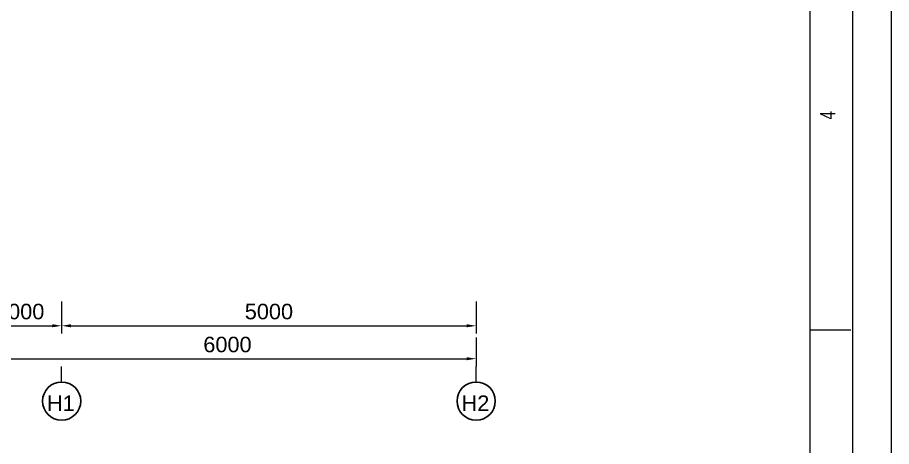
# Model space of a CAD drawing. Header units: millimetres. Extents: x 3220 to 226993, y 817 to 176024.
# Drawn here: x 174432 to 184975, y 13763 to 18941 of the extents above; entities that cross this region are included whole.
import ezdxf

# ---------------------------------------------------------------- set-up
doc = ezdxf.new("R2010")
doc.units = ezdxf.units.MM
doc.linetypes.add('CENTER', pattern=[10.16, 6.35, -1.27, 1.27, -1.27])
doc.styles.add('ARIAL_BOLD', font='arial.ttf')
doc.styles.add('SLDTEXTSTYLE0', font='TXT', dxfattribs={"width": 0.75})
doc.dimstyles.new('ECHE 75', dxfattribs={"dimscale": 75, "dimtxt": 2.5, "dimasz": 1.5, "dimexe": 1.25, "dimexo": 0.625, "dimgap": 1, "dimtad": 1, "dimdec": 0, "dimtxsty": 'ARIAL_BOLD', "dimcen": 2.5, "dimclrd": 4, "dimclre": 4, "dimclrt": 6, "dimadec": 0, "dimazin": 0, "dimtfac": 1, "dimtdec": 0, "dimtmove": 0, "dimatfit": 3, "dimfxl": 1, "dimlwd": 13, "dimlwe": 13, "dimarcsym": 0})

# ---------------------------------------------------------------- blocks, each defined once
blk = doc.blocks.new('*D630')
at = {"color": 4, "lineweight": 13, "transparency": 16777216}
for p, q in [((173965, 15080), (173965, 14729)), ((179965, 15080), (179965, 14729)), ((174077, 14823), (179852, 14823))]:
    blk.add_line(p, q, dxfattribs=at)
at = {"color": 4, "transparency": 16777216}
for points in [[(174077, 14841), (174077, 14804), (173965, 14823)], [(179852, 14841), (179852, 14804), (179965, 14823)]]:
    blk.add_solid(points, dxfattribs=at)
at = {"layer": 'Defpoints', "color": 0, "transparency": 16777216}
for p in [(173965, 15127), (179965, 15127), (179965, 14823)]:
    blk.add_point(p, dxfattribs=at)
at = {"color": 6, "transparency": 16777216, "insert": (176965, 14993), "char_height": 187.5, "attachment_point": 5, "style": 'ARIAL_BOLD'}
blk.add_mtext('6000', dxfattribs=at)
blk = doc.blocks.new('*D631')
at = {"color": 4, "lineweight": 13, "transparency": 16777216}
for p, q in [((173965, 15512), (173965, 15127)), ((174965, 15512), (174965, 15127)), ((174077, 15220), (174852, 15220))]:
    blk.add_line(p, q, dxfattribs=at)
at = {"color": 4, "transparency": 16777216}
for points in [[(174077, 15239), (174077, 15202), (173965, 15220)], [(174852, 15239), (174852, 15202), (174965, 15220)]]:
    blk.add_solid(points, dxfattribs=at)
at = {"layer": 'Defpoints', "color": 0, "transparency": 16777216}
for p in [(173965, 15559), (174965, 15559), (174965, 15220)]:
    blk.add_point(p, dxfattribs=at)
at = {"color": 6, "transparency": 16777216, "insert": (174465, 15391), "char_height": 187.5, "attachment_point": 5, "style": 'ARIAL_BOLD'}
blk.add_mtext('1000', dxfattribs=at)
blk = doc.blocks.new('*D632')
at = {"color": 4, "lineweight": 13, "transparency": 16777216}
for p, q in [((174965, 15512), (174965, 15127)), ((179965, 15512), (179965, 15127)), ((175077, 15220), (179852, 15220))]:
    blk.add_line(p, q, dxfattribs=at)
at = {"color": 4, "transparency": 16777216}
for points in [[(175077, 15239), (175077, 15202), (174965, 15220)], [(179852, 15239), (179852, 15202), (179965, 15220)]]:
    blk.add_solid(points, dxfattribs=at)
at = {"layer": 'Defpoints', "color": 0, "transparency": 16777216}
for p in [(174965, 15559), (179965, 15559), (179965, 15220)]:
    blk.add_point(p, dxfattribs=at)
at = {"color": 6, "transparency": 16777216, "insert": (177465, 15391), "char_height": 187.5, "attachment_point": 5, "style": 'ARIAL_BOLD'}
blk.add_mtext('5000', dxfattribs=at)
blk = doc.blocks.new('A2 E1-50')
at = {"color": 1, "linetype": 'Continuous', "lineweight": 18}
blk.add_line((-28363.1, 485.3), (-485.3, 485.3), dxfattribs=at)
at = {"color": 5, "linetype": 'Continuous', "lineweight": 15}
blk.add_line((-21759.3, 243.3), (-21759.3, 486), dxfattribs=at)
at = {"linetype": 'Continuous', "lineweight": 18}
blk.add_line((-28619.2, 230.6), (-232.1, 230.6), dxfattribs=at)
at = {"color": 1, "linetype": 'Continuous', "lineweight": 15}
blk.add_line((-28847.4, 0), (0, 0), dxfattribs=at)
at = {"color": 5, "linetype": 'Continuous', "lineweight": 15, "insert": (-20503.4, 425.6), "char_height": 89.9, "attachment_point": 1, "style": 'SLDTEXTSTYLE0'}
blk.add_mtext('4', dxfattribs=at)

msp = doc.modelspace()

# ---------------------------------------------------------------- linework, layer by layer
at = {"color": 1, "linetype": 'CENTER', "lineweight": 9}
for p, q in [((174964.8, 14541.3), (174964.8, 14728.8)), ((179964.8, 14541.3), (179964.8, 14728.8))]:
    msp.add_line(p, q, dxfattribs=at)
at = {"color": 5}
for centre in [(174964.8, 14310.8), (179964.8, 14310.8)]:
    msp.add_circle(centre, 230.5, dxfattribs=at)

# ---------------------------------------------------------------- block references
at = {"xscale": 2.024564718585504, "yscale": 2.024564718585504, "zscale": 2.024564718585504, "rotation": 90}
msp.add_blockref('A2 E1-50', (184974.5, 59220.8), dxfattribs=at)

# ---------------------------------------------------------------- texts
at = {"char_height": 187.5, "width": 505.4, "attachment_point": 5, "style": 'ARIAL_BOLD'}
for s, insert in [('H1', (174955.9, 14286.2)), ('H2', (179955.9, 14286.2))]:
    msp.add_mtext(s, dxfattribs=dict(at, insert=insert))

# ---------------------------------------------------------------- dimensions: what is measured, and where the dimension line sits
for base, p1, p2, picture, middle in [((174964.8, 15220.4), (173964.8, 15559.3), (174964.8, 15559.3), '*D631', (174464.8, 15391.1)), ((179964.8, 15220.4), (174964.8, 15559.3), (179964.8, 15559.3), '*D632', (177464.8, 15391.1)), ((179964.8, 14822.6), (173964.8, 15126.6), (179964.8, 15126.6), '*D630', (176964.8, 14993.3))]:
    dim = msp.add_linear_dim(base=base, p1=p1, p2=p2, dimstyle='ECHE 75')
    dim.commit()
    dim.dimension.update_dxf_attribs({"geometry": picture, "text_midpoint": middle})

doc.saveas('drawing.dxf')
